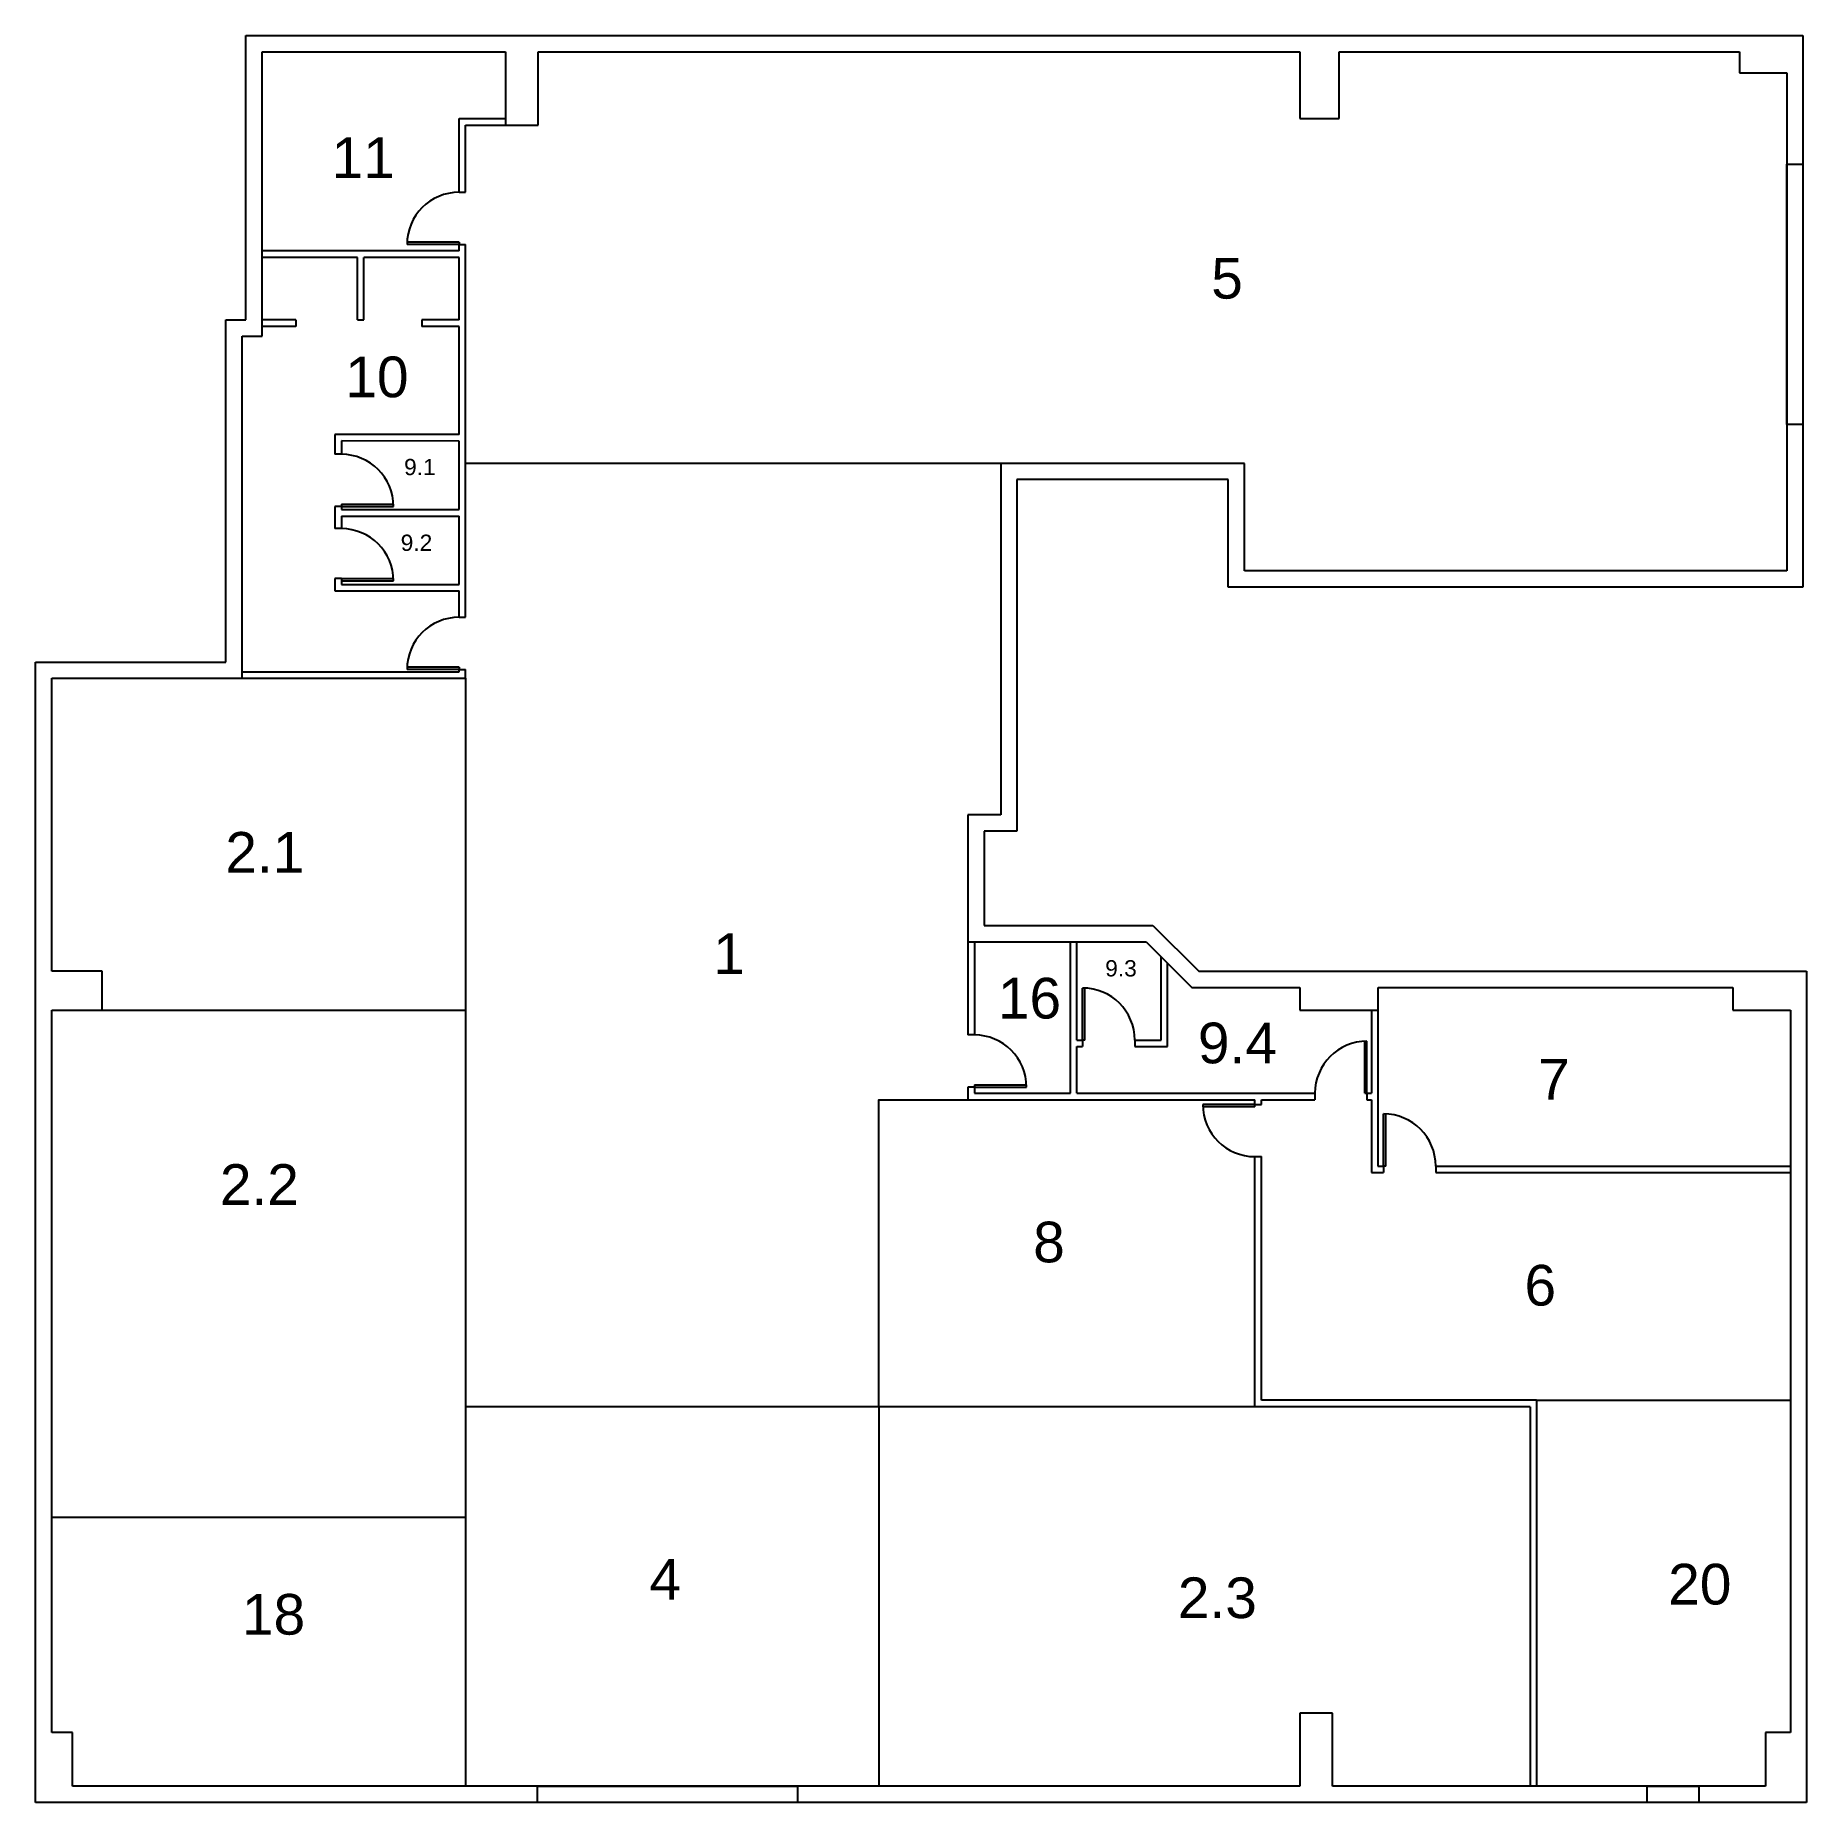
# Model space of a CAD drawing. Header units: millimetres. Extents: x 469.5 to 496.7, y 2717 to 2744.1.
import ezdxf

# ---------------------------------------------------------------- set-up
doc = ezdxf.new("R2010")
doc.units = ezdxf.units.MM
for name, color, linetype in [('BORDERS', 6, 'Continuous'), ('INNER_DOORS', 1, 'Continuous'), ('INNER_WALLS', 3, 'Continuous'), ('NAMES', 7, 'Continuous'), ('OUTER_DOORS', 2, 'Continuous'), ('OUTER_WALLS', 5, 'Continuous')]:
    doc.layers.add(name, color=color, linetype=linetype)
doc.styles.get("Standard").update_dxf_attribs({"font": 'arial.ttf'})

msp = doc.modelspace()

# ---------------------------------------------------------------- linework, layer by layer
at = {"layer": 'BORDERS'}
for p, q in [((484.316, 2737.547), (476.098, 2737.547)), ((476.098, 2734.245), (476.098, 2729.149)), ((470.516, 2729.149), (476.098, 2729.149)), ((476.098, 2729.149), (476.098, 2723.054)), ((482.444, 2723.054), (476.098, 2723.054)), ((476.098, 2723.054), (476.098, 2721.358)), ((488.221, 2723.054), (482.444, 2723.054)), ((482.444, 2723.054), (482.444, 2717.224)), ((492.546, 2723.154), (496.444, 2723.154)), ((469.741, 2721.358), (476.098, 2721.358)), ((476.098, 2721.358), (476.098, 2717.224))]:
    msp.add_line(p, q, dxfattribs=at)
msp.add_lwpolyline([(482.444, 2723.054), (482.444, 2727.77), (483.812, 2727.77)], dxfattribs=at)
at = {"layer": 'INNER_DOORS'}
for p, q in [((475.998, 2740.911), (475.198, 2740.911)), ((475.998, 2740.946), (475.199, 2740.946)), ((475.998, 2740.946), (475.998, 2740.911)), ((474.19, 2736.921), (474.19, 2736.886)), ((474.19, 2736.921), (474.989, 2736.921)), ((474.19, 2736.886), (474.99, 2736.886)), ((474.19, 2735.779), (474.19, 2735.744)), ((474.19, 2735.779), (474.989, 2735.779)), ((474.19, 2735.744), (474.99, 2735.744)), ((475.998, 2734.382), (475.198, 2734.382)), ((475.998, 2734.417), (475.199, 2734.417)), ((475.998, 2734.417), (475.998, 2734.382)), ((485.575, 2728.687), (485.575, 2729.487)), ((485.61, 2728.687), (485.61, 2729.486)), ((485.61, 2728.687), (485.575, 2728.687)), ((489.907, 2727.87), (489.907, 2728.67)), ((489.942, 2727.87), (489.942, 2728.67)), ((483.912, 2728.001), (483.912, 2727.966)), ((483.912, 2728.001), (484.711, 2728.001)), ((483.912, 2727.966), (484.712, 2727.966)), ((489.907, 2727.87), (489.942, 2727.87)), ((488.221, 2727.697), (487.421, 2727.697)), ((488.221, 2727.662), (487.422, 2727.662)), ((488.221, 2727.662), (488.221, 2727.697)), ((490.197, 2726.753), (490.197, 2727.553)), ((490.232, 2726.753), (490.232, 2727.552)), ((490.232, 2726.753), (490.197, 2726.753))]:
    msp.add_line(p, q, dxfattribs=at)
for centre, start, end in [((475.998, 2740.911), 90, 180), ((474.19, 2736.886), 0, 90), ((474.19, 2735.744), 0, 90), ((475.998, 2734.382), 90, 180), ((485.575, 2728.687), 0, 90), ((483.912, 2727.966), 0, 90), ((489.942, 2727.87), 90, 180), ((488.221, 2727.697), 180, 270), ((490.197, 2726.753), 0, 90)]:
    msp.add_arc(centre, 0.8, start, end, dxfattribs=at)
at = {"layer": 'INNER_WALLS'}
for p, q in [((475.998, 2742.845), (476.713, 2742.845)), ((475.998, 2741.711), (475.998, 2742.845)), ((476.098, 2742.745), (476.713, 2742.745)), ((476.098, 2742.745), (476.713, 2742.745)), ((476.098, 2741.711), (476.098, 2742.745)), ((475.998, 2741.711), (476.098, 2741.711)), ((475.998, 2740.812), (475.998, 2740.911)), ((475.998, 2740.911), (476.098, 2740.911)), ((476.098, 2735.182), (476.098, 2740.911)), ((475.998, 2740.812), (472.975, 2740.812)), ((474.437, 2740.712), (472.975, 2740.712)), ((474.437, 2739.75), (474.437, 2740.712)), ((475.998, 2740.712), (474.537, 2740.712)), ((474.537, 2739.75), (474.537, 2740.712)), ((475.998, 2739.75), (475.998, 2740.712)), ((473.491, 2739.75), (472.975, 2739.75)), ((473.491, 2739.65), (472.975, 2739.65)), ((473.491, 2739.75), (473.491, 2739.65)), ((474.437, 2739.75), (474.537, 2739.75)), ((475.998, 2739.75), (475.428, 2739.75)), ((475.428, 2739.75), (475.428, 2739.65)), ((475.998, 2739.65), (475.428, 2739.65)), ((475.998, 2737.988), (475.998, 2739.65)), ((474.09, 2737.992), (474.09, 2737.686)), ((475.998, 2737.988), (474.09, 2737.992)), ((476.098, 2737.988), (476.098, 2737.988)), ((474.19, 2737.686), (474.09, 2737.686)), ((475.998, 2737.888), (474.19, 2737.892)), ((474.19, 2737.892), (474.19, 2737.686)), ((475.998, 2736.838), (475.998, 2737.888)), ((474.19, 2736.886), (474.09, 2736.886)), ((474.09, 2736.886), (474.09, 2736.544)), ((474.19, 2736.886), (474.19, 2736.838)), ((474.19, 2736.838), (475.998, 2736.838)), ((474.19, 2736.738), (475.998, 2736.738)), ((474.19, 2736.738), (474.19, 2736.544)), ((475.998, 2735.687), (475.998, 2736.738)), ((474.19, 2736.544), (474.09, 2736.544)), ((474.19, 2735.779), (474.09, 2735.779)), ((474.09, 2735.779), (474.09, 2735.587)), ((474.19, 2735.779), (474.19, 2735.687)), ((474.09, 2735.587), (475.998, 2735.587)), ((474.19, 2735.687), (475.998, 2735.687)), ((475.998, 2735.182), (475.998, 2735.587)), ((475.998, 2735.182), (476.098, 2735.182)), ((475.998, 2734.345), (475.998, 2734.382)), ((475.998, 2734.382), (476.098, 2734.382)), ((476.098, 2734.245), (476.098, 2734.382)), ((472.666, 2734.345), (475.998, 2734.345)), ((472.666, 2734.245), (476.098, 2734.245)), ((483.812, 2730.198), (483.812, 2728.766)), ((483.912, 2730.198), (483.912, 2728.766)), ((483.912, 2730.198), (483.912, 2728.766)), ((485.387, 2727.87), (485.387, 2730.198)), ((485.487, 2728.687), (485.487, 2730.198)), ((486.78, 2728.687), (486.78, 2729.969)), ((486.88, 2728.587), (486.88, 2729.869)), ((490.011, 2729.149), (490.011, 2727.87)), ((490.111, 2729.149), (490.111, 2726.753)), ((483.912, 2728.766), (483.812, 2728.766)), ((485.487, 2728.687), (485.575, 2728.687)), ((485.575, 2728.687), (485.575, 2728.587)), ((486.375, 2728.687), (486.375, 2728.587)), ((486.375, 2728.687), (486.78, 2728.687)), ((485.487, 2727.87), (485.487, 2728.587)), ((485.487, 2728.587), (485.575, 2728.587)), ((486.375, 2728.587), (486.88, 2728.587)), ((483.912, 2727.966), (483.812, 2727.966)), ((483.812, 2727.966), (483.812, 2727.77)), ((483.912, 2727.966), (483.912, 2727.87)), ((483.912, 2727.966), (483.912, 2727.87)), ((483.912, 2727.87), (485.387, 2727.87)), ((485.487, 2727.87), (489.142, 2727.87)), ((489.142, 2727.87), (489.142, 2727.77)), ((489.942, 2727.87), (489.942, 2727.77)), ((489.942, 2727.87), (490.011, 2727.87)), ((483.812, 2727.77), (488.221, 2727.77)), ((488.221, 2727.697), (488.221, 2727.77)), ((488.221, 2727.697), (488.321, 2727.697)), ((488.321, 2727.77), (489.142, 2727.77)), ((488.321, 2727.697), (488.321, 2727.77)), ((489.942, 2727.77), (490.011, 2727.77)), ((490.011, 2727.77), (490.011, 2726.653)), ((488.221, 2723.054), (488.221, 2726.897)), ((488.221, 2726.897), (488.321, 2726.897)), ((488.321, 2723.154), (488.321, 2726.897)), ((490.011, 2726.653), (490.197, 2726.653)), ((490.111, 2726.753), (490.197, 2726.753)), ((490.197, 2726.753), (490.197, 2726.653)), ((490.997, 2726.753), (490.997, 2726.653)), ((490.997, 2726.753), (496.444, 2726.753)), ((490.997, 2726.653), (496.444, 2726.653)), ((492.446, 2723.054), (488.221, 2723.054)), ((492.546, 2723.154), (488.321, 2723.154)), ((492.446, 2723.054), (492.446, 2717.224)), ((492.546, 2723.154), (492.546, 2717.224))]:
    msp.add_line(p, q, dxfattribs=at)
at = {"layer": 'OUTER_DOORS'}
for p, q in [((496.389, 2738.145), (496.389, 2742.145)), ((496.389, 2742.145), (496.638, 2742.145)), ((496.638, 2742.145), (496.638, 2738.145)), ((496.638, 2738.145), (496.389, 2738.145)), ((477.196, 2717.224), (481.196, 2717.224)), ((477.196, 2717.224), (477.196, 2716.974)), ((481.196, 2716.974), (477.196, 2716.974)), ((481.196, 2717.224), (481.196, 2716.974)), ((494.24, 2717.224), (494.24, 2716.974)), ((494.24, 2717.224), (495.04, 2717.224)), ((495.04, 2716.974), (494.24, 2716.974)), ((495.04, 2717.224), (495.04, 2716.974))]:
    msp.add_line(p, q, dxfattribs=at)
at = {"layer": 'OUTER_WALLS'}
for p, q in [((472.725, 2744.121), (496.638, 2744.121)), ((472.725, 2739.753), (472.725, 2744.121)), ((496.638, 2744.121), (496.638, 2735.646)), ((472.975, 2743.871), (476.713, 2743.871)), ((472.975, 2739.503), (472.975, 2743.871)), ((476.713, 2743.871), (476.713, 2742.745)), ((477.212, 2742.745), (477.212, 2743.871)), ((477.212, 2743.871), (488.913, 2743.871)), ((488.913, 2743.871), (488.913, 2742.847)), ((489.514, 2742.847), (489.514, 2743.871)), ((489.514, 2743.871), (495.665, 2743.871)), ((495.665, 2743.871), (495.665, 2743.546)), ((495.665, 2743.546), (496.389, 2743.546)), ((496.389, 2743.546), (496.389, 2735.896)), ((488.913, 2742.847), (489.514, 2742.847)), ((476.713, 2742.745), (477.212, 2742.745)), ((472.416, 2734.495), (472.416, 2739.753)), ((472.416, 2739.753), (472.725, 2739.753)), ((472.666, 2734.245), (472.666, 2739.503)), ((472.666, 2739.503), (472.975, 2739.503)), ((488.062, 2737.547), (484.316, 2737.547)), ((484.316, 2737.547), (484.316, 2732.146)), ((488.062, 2735.896), (488.062, 2737.547)), ((487.812, 2737.297), (484.565, 2737.297)), ((484.565, 2737.297), (484.565, 2731.896)), ((487.812, 2735.646), (487.812, 2737.297)), ((496.389, 2735.896), (488.062, 2735.896)), ((496.638, 2735.646), (487.812, 2735.646)), ((469.491, 2734.495), (472.416, 2734.495)), ((469.491, 2716.974), (469.491, 2734.495)), ((469.741, 2729.745), (469.741, 2734.245)), ((469.741, 2734.245), (472.666, 2734.245)), ((484.316, 2732.146), (483.812, 2732.146)), ((483.812, 2732.146), (483.812, 2730.198)), ((484.565, 2731.896), (484.062, 2731.896)), ((484.062, 2731.896), (484.062, 2730.448)), ((484.062, 2730.448), (486.654, 2730.448)), ((486.654, 2730.448), (487.357, 2729.745)), ((483.812, 2730.198), (486.551, 2730.198)), ((486.551, 2730.198), (487.253, 2729.496)), ((470.516, 2729.745), (469.741, 2729.745)), ((470.516, 2729.149), (470.516, 2729.745)), ((487.357, 2729.745), (496.693, 2729.745)), ((496.693, 2729.745), (496.693, 2716.974)), ((487.253, 2729.496), (488.913, 2729.496)), ((488.913, 2729.496), (488.913, 2729.149)), ((490.115, 2729.149), (490.115, 2729.496)), ((490.115, 2729.496), (495.563, 2729.496)), ((495.563, 2729.496), (495.563, 2729.149)), ((469.741, 2729.149), (470.516, 2729.149)), ((469.741, 2718.049), (469.741, 2729.149)), ((488.913, 2729.149), (490.111, 2729.149)), ((495.563, 2729.149), (496.444, 2729.149)), ((496.444, 2729.149), (496.444, 2718.049)), ((489.412, 2718.346), (488.913, 2718.346)), ((488.913, 2718.346), (488.913, 2717.224)), ((489.412, 2717.224), (489.412, 2718.346)), ((470.063, 2718.049), (469.741, 2718.049)), ((470.063, 2717.224), (470.063, 2718.049)), ((496.444, 2718.049), (496.063, 2718.049)), ((496.063, 2718.049), (496.063, 2717.224)), ((496.693, 2716.974), (469.491, 2716.974)), ((488.913, 2717.224), (470.063, 2717.224)), ((496.063, 2717.224), (489.412, 2717.224))]:
    msp.add_line(p, q, dxfattribs=at)

# ---------------------------------------------------------------- texts
at = {"layer": 'NAMES', "attachment_point": 1}
for s, insert, char_height, width in [('11', (474.04, 2742.554), 0.625, 0.39576), ('5', (487.55, 2740.703), 0.625, 0.39576), ('10', (474.251, 2739.188), 0.625, 0.39576), ('9.1', (475.153, 2737.616), 0.25, 0.39576), ('9.2', (475.101, 2736.453), 0.25, 0.39576), ('2.1', (472.408, 2731.884), 0.625, 0.39576), ('1', (479.901, 2730.326), 0.625, 0.39576), ('9.3', (485.921, 2729.915), 0.25, 0.39576), ('16', (484.273, 2729.644), 0.625, 0.39576), ('9.4', (487.345, 2728.956), 0.625, 0.39576), ('7', (492.571, 2728.399), 0.625, 0.39576), ('2.2', (472.324, 2726.781), 0.625, 0.39576), ('8', (484.815, 2725.898), 0.625, 0.39576), ('6', (492.361, 2725.234), 0.625, 0.39576), ('4', (478.922, 2720.717), 0.625, 0.39576), ('20', (494.568, 2720.642), 0.625, 0.1), ('2.3', (487.037, 2720.433), 0.625, 0.39576), ('18', (472.663, 2720.179), 0.625, 0.39576)]:
    msp.add_mtext(s, dxfattribs=dict(at, insert=insert, char_height=char_height, width=width))

doc.saveas('drawing.dxf')
